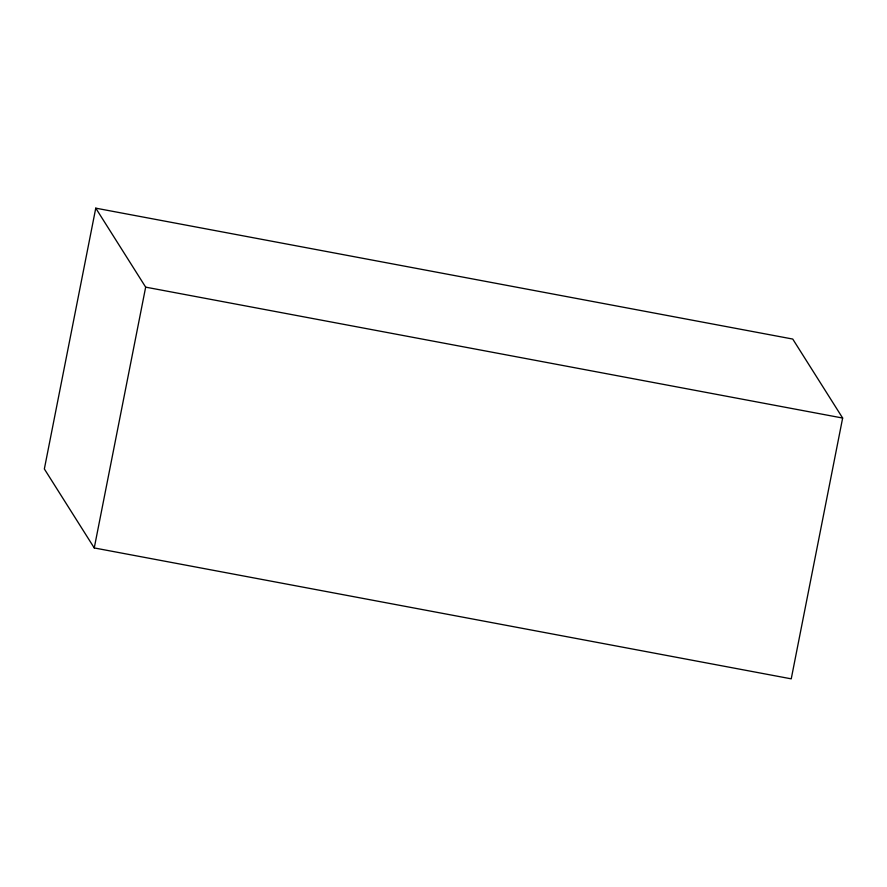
<?xml version="1.0" encoding="UTF-8"?>
<svg xmlns="http://www.w3.org/2000/svg" width="887" height="887" viewBox="0 0 887 887"><rect width="100%" height="100%" fill="white"/><g stroke="black" fill="none" stroke-linecap="round" stroke-linejoin="round"><path stroke-width="1.33" d="M95.763 208.157L44.35 468.957L94.255 547.944L791.237 678.843L842.65 418.043L792.745 339.056L95.763 208.157L145.668 287.144L94.255 547.944M145.668 287.144L842.65 418.043"/></g></svg>
